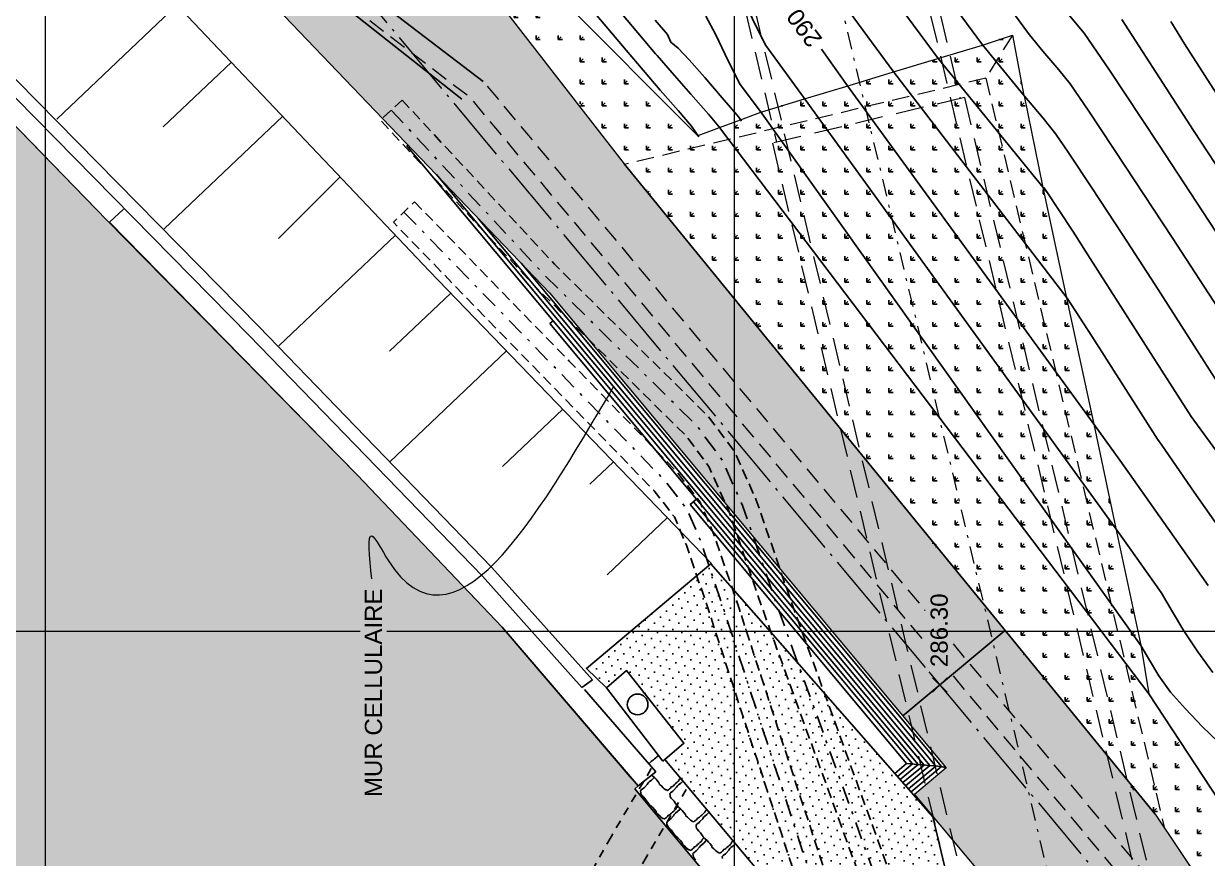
# Model space of a CAD drawing. Extents: x 62405 to 62842, y 108162 to 109685.
# Drawn here: x 62449.22 to 62492.18, y 109541.76 to 109572.04 of the extents above; entities that cross this region are included whole.
import ezdxf
from ezdxf.enums import TextEntityAlignment as Align

# ---------------------------------------------------------------- set-up
doc = ezdxf.new("R2010")
doc.units = 0
doc.header["$LTSCALE"] = 0.999976
doc.header["$MEASUREMENT"] = 0
for name, pattern in [('ACAD_ISO04W100', [30, 24, -3, 0, -3]), ('DOT', [0.55, 0.3, -0.25]), ('NASCOSTA', [9.525, 6.35, -3.175]), ('TRATTEGGIATA', [19.05, 12.7, -6.35]), ('TRATTEGGIATA2', [9.525, 6.35, -3.175]), ('TRATTOPUNTO2', [12.7, 6.35, -3.175, 0, -3.175])]:
    doc.linetypes.add(name, pattern=pattern)
for name, color, linetype in [('Bâti', 7, 'Continuous'), ('colore lago', 131, 'Continuous'), ('Conduite 1000', 170, 'Continuous'), ('coordinate', 2, 'Continuous'), ('curve livello 1 m', 2, 'Continuous'), ('curve livello 5 m', 7, 'Continuous'), ('DIME', 6, 'Continuous'), ('Limite fiume', 6, 'Continuous'), ('LIN010CO', 2, 'Continuous'), ('LIN010TR', 2, 'NASCOSTA'), ('LIN018CO', 6, 'Continuous'), ('LIN018TR', 6, 'NASCOSTA'), ('LIN025CO', 7, 'Continuous'), ('LIN035CO', 1, 'Continuous'), ('pendenze', 2, 'Continuous'), ('scavo 1', 254, 'Continuous'), ('TalusHautBas', 7, 'Continuous'), ('TEXT035', 1, 'Continuous')]:
    doc.layers.add(name, color=color, linetype=linetype)
doc.layers.add('Colori bordi', color=5, linetype='Continuous', plot=False)
doc.styles.add('ARIAL', font='arial.ttf')
pattern_1 = [(45.00005, (61944.618, 109724.25573), (-7.6e-07, 0.8), [0.15, -0.9813709]), (5e-05, (61944.618, 109724.2557), (-8e-07, 0.8), [0.15, -0.65]), (90.00005, (61944.618, 109724.2557), (-0.8, -8e-07), [0.15, -0.65])]

# ---------------------------------------------------------------- blocks, each defined once
blk = doc.blocks.new('CIRCLE')
at = {"color": 0}
blk.add_circle((0, 0), 0.375, dxfattribs=at)
at = {"flags": 1}
for tag, p in [('POINTNUMBER', (0, 0)), ('COMMENT', (0, -1.25))]:
    blk.add_attdef(tag, p, '', height=1, dxfattribs=at)
blk = doc.blocks.new('quote')
at = {"layer": 'LIN018CO'}
for p, q in [((0.001, 0.001), (-0.001, -0.001)), ((0.001, -0.001), (-0.001, 0.001))]:
    blk.add_line(p, q, dxfattribs=at)
at = {"layer": 'LIN035CO'}
for p, q in [((-0.013, 0.013), (-0.106, 0.106)), ((0.106, 0.106), (0.013, 0.013)), ((-0.013, -0.013), (-0.106, -0.106)), ((0.106, -0.106), (0.013, -0.013))]:
    blk.add_line(p, q, dxfattribs=at)
at = {"layer": 'TEXT035', "style": 'ARIAL'}
blk.add_attdef('VALORE', text='', height=0.25, dxfattribs=at).set_placement((0, 0.33), align=Align.CENTER)

msp = doc.modelspace()

# ---------------------------------------------------------------- hatches: boundary and pattern name
at = {"layer": 'colore lago', "ltscale": 2.5}
msp.add_hatch(color=256, dxfattribs=at).paths.add_polyline_path([(62418.386, 109536.339), (62418.985, 109535.375), (62423.804, 109527.74), (62427.401, 109522.066), (62428.917, 109522.33), (62431.999, 109520.483), (62435.209, 109517.103), (62435.248, 109508.375), (62442.532, 109497.745), (62448.327, 109490.271), (62450.507, 109487.501), (62519.333, 109487.501), (62517.305, 109489.509), (62515.162, 109489.283), (62513.59, 109490.987), (62513.852, 109495.246), (62504.852, 109507.641), (62496.282, 109519.444), (62493.401, 109518.757), (62485.503, 109525.16), (62484.758, 109528.288), (62471.397, 109544.28), (62471.521, 109544.381), (62471.307, 109544.63), (62466.582, 109550.14), (62461.323, 109555.669), (62452.234, 109564.908), (62445.975, 109571.355), (62438.597, 109578.993), (62431.968, 109586.051), (62422.759, 109596.383), (62419.614, 109600.43), (62418.386, 109602.152)])
at = {"layer": 'DIME'}
h = msp.add_hatch(dxfattribs=at)
h.set_pattern_fill('GRASS', color=256, scale=0.8, angle=-44.9999, style=0)
h.set_pattern_definition(pattern_1)
h.paths.add_polyline_path([(62472.913, 109567.69), (62472.97, 109567.711), (62468.597, 109573.065), (62468.701, 109572.567, -0.559829), (62468.85, 109571.945, -0.014625), (62468.834, 109571.93), (62469.041, 109570.941), (62471.978, 109567.345), (62472.127, 109567.4)])
h.paths.add_polyline_path([(62468.594, 109573.078), (62468.597, 109573.065), (62472.97, 109567.711), (62473.684, 109567.975)])
h.paths.add_polyline_path([(62471.978, 109567.345), (62469.041, 109570.941), (62469.456, 109568.955), (62471.026, 109566.933), (62471.343, 109567.11)])
h.paths.add_polyline_path([(62468.701, 109572.567), (62468.597, 109573.065), (62468.549, 109573.124), (62460.113, 109581.582), (62459.826, 109581.359), (62467.945, 109570.902), (62468.621, 109571.455), (62469.041, 109570.941), (62468.834, 109571.93, -0.971171), (62468.32, 109572.475, -0.282192)])
h.paths.add_polyline_path([(62462.385, 109572.664), (62470.404, 109572.388), (62471.233, 109573.824), (62463.214, 109574.1)], flags=9)
h = msp.add_hatch(dxfattribs=at)
h.set_pattern_fill('GRASS', color=256, scale=0.8, angle=-44.9999, style=0)
h.set_pattern_definition(pattern_1)
h.paths.add_polyline_path([(62486.198, 109566.151), (62485.52, 109569.425), (62485.1, 109571.623), (62484.016, 109571.262), (62482.401, 109570.774), (62480.787, 109570.287), (62479.173, 109569.799), (62477.558, 109569.311), (62475.972, 109568.83), (62475.234, 109568.552), (62474.477, 109568.269), (62473.694, 109567.979), (62472.913, 109567.69), (62472.127, 109567.4), (62471.343, 109567.11), (62471.057, 109566.95), (62471.066, 109566.881), (62490.625, 109542.835), (62490.598, 109543.377), (62490.524, 109544.122), (62490.449, 109544.866), (62490.374, 109545.611), (62490.3, 109546.356), (62490.225, 109547.101), (62489.758, 109549.49), (62488.852, 109553.723), (62488.052, 109557.51), (62487.051, 109562.142)])
h = msp.add_hatch(dxfattribs=at)
h.set_pattern_fill('GRASS', color=256, scale=0.8, angle=-44.9999, style=0)
h.set_pattern_definition(pattern_1)
h.paths.add_polyline_path([(62492.313, 109543.599), (62493.508, 109541.961), (62493.87, 109541.407), (62494.088, 109541.074), (62494.373, 109541.142), (62493.957, 109541.768), (62490.126, 109547.608), (62490.225, 109547.101), (62490.3, 109546.356), (62490.374, 109545.611), (62490.449, 109544.866), (62490.464, 109544.718), (62491.091, 109543.95), (62493.171, 109540.856), (62494.045, 109541.064)])
h.paths.add_polyline_path([(62495.302, 109539.224), (62494.045, 109541.064), (62493.171, 109540.856), (62494.64, 109538.67)])
h.paths.add_polyline_path([(62495.684, 109538.689), (62495.465, 109538.975), (62495.302, 109539.224), (62494.64, 109538.67), (62495.842, 109536.881), (62496.571, 109537.4), (62496.449, 109537.586)])
h.paths.add_polyline_path([(62497.255, 109536.297), (62497.031, 109536.7), (62496.571, 109537.4), (62495.842, 109536.881), (62496.584, 109535.777), (62496.638, 109535.819)])
h.paths.add_polyline_path([(62496.584, 109535.777), (62494.64, 109538.67), (62493.868, 109538.026), (62496.302, 109534.794), (62496.741, 109534.332), (62496.75, 109534.324), (62496.24, 109534.947), (62496.024, 109535.342)])
h.paths.add_polyline_path([(62494.64, 109538.67), (62493.171, 109540.856), (62492.132, 109540.608), (62493.868, 109538.026)])
h.paths.add_polyline_path([(62491.091, 109543.95), (62491.065, 109543.982), (62490.577, 109543.589), (62490.598, 109543.377), (62490.624, 109542.852), (62492.132, 109540.608), (62493.171, 109540.856)])
h.paths.add_polyline_path([(62491.785, 109540.765), (62496.604, 109541.922), (62496.423, 109542.677), (62491.604, 109541.52)], flags=9)
at = {"layer": 'Limite fiume', "linetype": 'Continuous'}
h = msp.add_hatch(dxfattribs=at)
h.set_pattern_fill('DOTS', color=256, scale=5, angle=-44.9999, style=0)
h.set_pattern_definition([(225.00005426, (0.10277, 999.94085), (0.1104857485, -0.33145619904), [0, -0.3125])])
h.paths.add_polyline_path([(62481.776, 109535.366), (62481.261, 109534.878), (62472.483, 109545.338), (62473.178, 109545.93), (62471.102, 109548.566), (62470.366, 109547.939), (62469.644, 109548.644), (62474.162, 109552.434), (62480.831, 109544.839), (62482.217, 109543.261), (62485.026, 109531.477)])
at = {"layer": 'scavo 1'}
msp.add_hatch(color=256, dxfattribs=at).paths.add_polyline_path([(62471.01, 109566.95), (62490.287, 109543.354), (62493.868, 109538.026), (62496.302, 109534.794), (62498.473, 109532.507), (62499.4, 109531.059), (62500.442, 109530.191), (62502.093, 109528.83), (62504.467, 109527.208), (62507.064, 109524.292), (62507.501, 109523.45), (62508, 109522.241), (62508.782, 109521.102), (62509.886, 109519.928), (62512.198, 109517.473), (62513.479, 109516.121), (62514.44, 109514.804), (62516.041, 109512.919), (62517.447, 109510.814), (62518.571, 109509.21), (62519.852, 109507.691), (62521.103, 109506.321), (62522.265, 109504.564), (62522.384, 109503.79), (62523.04, 109502.181), (62523.963, 109501.139), (62525.363, 109499.62), (62526.882, 109498.16), (62527.663, 109497.205), (62524.715, 109494.745), (62493.673, 109531.901), (62492.516, 109530.934), (62481.544, 109544.066), (62482.701, 109545.034), (62468.3, 109562.272), (62452.365, 109578.929), (62458.034, 109583.666), (62469.779, 109568.539)])

# ---------------------------------------------------------------- linework, layer by layer
at = {"layer": 'Bâti', "linetype": 'Continuous'}
for p, q in [((62452.234, 109564.908), (62445.975, 109571.355)), ((62457.743, 109561.056), (62447.965, 109570.989)), ((62457.407, 109560.728), (62447.629, 109570.66)), ((62452.336, 109564.837), (62452.845, 109565.303)), ((62461.323, 109555.669), (62452.336, 109564.837)), ((62466.216, 109552.312), (62457.743, 109561.056)), ((62465.872, 109551.992), (62457.407, 109560.728)), ((62466.582, 109550.14), (62461.323, 109555.669)), ((62469.475, 109547.959), (62465.872, 109551.992)), ((62469.86, 109548.233), (62466.216, 109552.312)), ((62471.521, 109544.381), (62466.582, 109550.14)), ((62473.178, 109545.93), (62471.102, 109548.566)), ((62469.86, 109548.233), (62469.475, 109547.959)), ((62469.579, 109547.875), (62472.156, 109544.897)), ((62470.366, 109547.939), (62472.411, 109545.277)), ((62472.411, 109545.277), (62473.178, 109545.93)), ((62472.156, 109544.897), (62471.521, 109544.381))]:
    msp.add_line(p, q, dxfattribs=at)
at = {"layer": 'Bâti', "linetype": 'DOT'}
for p, q in [((62471.995, 109545.009), (62470.535, 109542.537)), ((62473.267, 109544.257), (62471.807, 109541.785)), ((62470.535, 109542.537), (62468.861, 109539.553)), ((62471.824, 109541.814), (62470.15, 109538.83))]:
    msp.add_line(p, q, dxfattribs=at)
at = {"layer": 'Colori bordi', "linetype": 'Continuous', "lineweight": 0, "flags": 128}
msp.add_lwpolyline([(62485.503, 109525.16), (62484.758, 109528.288), (62471.397, 109544.28), (62471.521, 109544.381), (62471.307, 109544.63), (62466.582, 109550.14), (62461.323, 109555.669), (62452.234, 109564.908), (62445.975, 109571.355), (62438.597, 109578.993), (62431.968, 109586.051), (62422.759, 109596.383), (62419.614, 109600.43), (62418.386, 109602.152), (62418.386, 109536.339), (62418.985, 109535.375), (62423.804, 109527.74), (62427.401, 109522.066)], dxfattribs=at)
at = {"layer": 'Conduite 1000', "linetype": 'TRATTEGGIATA2', "ltscale": 0.06, "flags": 128}
for points, elevation in [([(62462.951, 109569.266), (62468.482, 109563.313), (62474.066, 109557.787), (62475.014, 109556.513), (62475.806, 109554.754), (62477.042, 109551.158), (62484.673, 109530.139), (62485.796, 109527.96), (62486.539, 109527.03), (62496.147, 109515.461), (62498.015, 109513.188), (62499.314, 109511.67), (62499.508, 109511.447), (62501.86, 109508.75), (62502.044, 109508.532), (62503.096, 109507.296), (62503.169, 109507.21), (62506.669, 109502.962), (62510.917, 109497.796), (62515.172, 109492.623), (62520.198, 109486.553), (62525.225, 109480.482), (62530.361, 109474.313), (62535.499, 109468.144), (62540.212, 109462.497), (62544.926, 109456.851), (62565.713, 109432.084), (62567.128, 109430.36), (62568.411, 109428.898), (62569.163, 109427.961), (62570.114, 109426.834), (62570.457, 109426.45), (62575.082, 109420.662), (62582.399, 109411.97), (62582.754, 109410.872), (62581.736, 109410.542), (62581.445, 109411.441), (62574.254, 109419.984), (62569.64, 109425.759), (62569.306, 109426.133), (62568.337, 109427.281), (62567.592, 109428.209), (62566.312, 109429.667), (62564.89, 109431.401), (62544.106, 109456.164), (62539.391, 109461.812), (62534.677, 109467.459), (62529.539, 109473.629), (62524.402, 109479.799), (62519.374, 109485.87), (62514.347, 109491.942), (62510.09, 109497.117), (62505.844, 109502.281), (62502.347, 109506.525), (62502.28, 109506.604), (62501.229, 109507.839), (62501.048, 109508.052), (62498.701, 109510.744), (62498.504, 109510.971), (62497.195, 109512.501), (62495.322, 109514.78), (62485.71, 109526.354), (62484.894, 109527.375), (62483.691, 109529.709), (62476.034, 109550.802), (62474.81, 109554.36), (62474.086, 109555.967), (62473.256, 109557.084), (62467.714, 109562.568), (62462.167, 109568.537)], 279.04), ([(62463.405, 109565.574), (62465.133, 109563.791), (62469.02, 109559.793), (62472.915, 109555.789), (62473.768, 109554.683), (62474.27, 109553.501), (62475.053, 109551.212), (62475.959, 109548.424), (62476.864, 109545.64), (62482.403, 109528.776), (62483.598, 109526.257), (62484.158, 109525.609), (62494.437, 109513.44), (62495.976, 109511.575), (62496.99, 109510.456), (62498.469, 109508.942), (62499.969, 109507.403), (62500.142, 109507.214), (62501.341, 109505.952), (62503.051, 109503.871), (62504.767, 109501.782), (62509.889, 109495.622), (62515.014, 109489.461), (62518.195, 109485.622), (62525.264, 109477.098), (62530.391, 109470.978), (62534.032, 109466.633), (62535.529, 109464.845), (62535.642, 109464.708), (62536.737, 109463.404), (62545.242, 109453.253), (62545.418, 109453.044), (62561.204, 109434.247), (62563.166, 109431.887), (62565.561, 109428.98), (62566.396, 109428.011), (62567.418, 109426.731), (62568.805, 109425.067), (62572.623, 109420.422), (62576.608, 109415.646), (62580.658, 109410.792), (62581.152, 109409.337), (62580.139, 109408.993), (62579.709, 109410.26), (62575.787, 109414.96), (62571.799, 109419.739), (62567.981, 109424.384), (62566.589, 109426.054), (62565.572, 109427.328), (62564.743, 109428.291), (62562.342, 109431.205), (62560.383, 109433.561), (62544.599, 109452.356), (62544.422, 109452.566), (62535.917, 109462.716), (62534.82, 109464.023), (62534.706, 109464.161), (62533.211, 109465.946), (62529.571, 109470.291), (62524.442, 109476.413), (62517.372, 109484.939), (62514.19, 109488.777), (62509.066, 109494.938), (62503.943, 109501.1), (62502.224, 109503.191), (62500.538, 109505.243), (62499.359, 109506.485), (62499.192, 109506.668), (62497.703, 109508.194), (62496.211, 109509.723), (62495.167, 109510.875), (62493.616, 109512.754), (62483.344, 109524.914), (62482.694, 109525.668), (62481.407, 109528.378), (62475.846, 109545.308), (62474.941, 109548.093), (62474.037, 109550.874), (62473.27, 109553.119), (62472.836, 109554.139), (62472.105, 109555.087), (62468.252, 109559.048), (62464.365, 109563.045), (62462.637, 109564.829)], 277.833)]:
    msp.add_lwpolyline(points, close=True, dxfattribs=dict(at, elevation=elevation))
at = {"layer": 'Conduite 1000', "linetype": 'TRATTOPUNTO2', "ltscale": 0.1, "flags": 128}
for points, elevation in [([(62462.559, 109568.901), (62468.098, 109562.94), (62473.661, 109557.435), (62474.55, 109556.24), (62475.308, 109554.557), (62476.538, 109550.98), (62484.182, 109529.924), (62485.345, 109527.667), (62486.124, 109526.692), (62495.734, 109515.121), (62497.605, 109512.844), (62498.909, 109511.32), (62499.105, 109511.096), (62501.454, 109508.401), (62501.636, 109508.186), (62502.688, 109506.95), (62502.758, 109506.868), (62506.256, 109502.622), (62510.504, 109497.456), (62514.759, 109492.282), (62519.786, 109486.211), (62524.813, 109480.14), (62529.95, 109473.971), (62535.088, 109467.802), (62539.801, 109462.154), (62544.516, 109456.507), (62565.301, 109431.742), (62566.72, 109430.013), (62568.001, 109428.553), (62568.75, 109427.621), (62569.71, 109426.484), (62570.049, 109426.105), (62574.668, 109420.323), (62581.922, 109411.705), (62582.245, 109410.707)], 279.04), ([(62463.021, 109565.201), (62464.749, 109563.418), (62468.636, 109559.42), (62472.51, 109555.438), (62473.302, 109554.411), (62473.77, 109553.31), (62474.545, 109551.043), (62475.45, 109548.258), (62476.355, 109545.474), (62481.905, 109528.577), (62483.146, 109525.962), (62483.751, 109525.261), (62494.026, 109513.097), (62495.571, 109511.225), (62496.601, 109510.09), (62498.086, 109508.568), (62499.58, 109507.036), (62499.751, 109506.85), (62500.939, 109505.597), (62502.637, 109503.531), (62504.355, 109501.441), (62509.478, 109495.28), (62514.602, 109489.119), (62517.784, 109485.281), (62524.853, 109476.755), (62529.981, 109470.634), (62533.622, 109466.289), (62535.117, 109464.503), (62535.231, 109464.366), (62536.327, 109463.06), (62544.832, 109452.909), (62545.008, 109452.7), (62560.794, 109433.904), (62562.754, 109431.546), (62565.152, 109428.636), (62565.984, 109427.67), (62567.003, 109426.392), (62568.393, 109424.725), (62572.211, 109420.08), (62576.198, 109415.303), (62580.184, 109410.526), (62580.646, 109409.165)], 277.833)]:
    msp.add_lwpolyline(points, dxfattribs=dict(at, elevation=elevation))
at = {"layer": 'coordinate', "linetype": 'Continuous', "lineweight": 0}
for p, q in [((62450, 109685.001), (62450, 109487.501)), ((62475, 109685.001), (62475, 109487.501)), ((62418.386, 109550), (62461.427, 109550)), ((62462.397, 109550), (62561.886, 109550))]:
    msp.add_line(p, q, dxfattribs=at)
at = {"layer": 'curve livello 1 m'}
for p, q in [((62484.012, 109571.267), (62485.538, 109569.405)), ((62482.404, 109570.771), (62486.372, 109565.896)), ((62480.795, 109570.276), (62487.091, 109562.079)), ((62477.578, 109569.285), (62488.868, 109553.7)), ((62476.016, 109568.771), (62489.763, 109549.483)), ((62474.513, 109568.221), (62490.054, 109547.718))]:
    msp.add_line(p, q, dxfattribs=at)
at = {"layer": 'curve livello 1 m', "flags": 128}
for points in [[(62480.903, 109578.161), (62485.721, 109571.626), (62486.208, 109571.038), (62486.785, 109570.358), (62487.193, 109569.858), (62487.873, 109568.862), (62489.193, 109566.87), (62490.895, 109564.275), (62492.721, 109561.472)], [(62480.226, 109576.402), (62484.012, 109571.267)], [(62479.549, 109574.643), (62482.404, 109570.771)], [(62469.823, 109573.712), (62471.314, 109571.937), (62472.154, 109570.944), (62472.206, 109570.878), (62472.749, 109570.247), (62473.428, 109569.479), (62474.068, 109568.754), (62474.492, 109568.251), (62474.513, 109568.221)], [(62475.39, 109572.79), (62475.786, 109571.952), (62476.151, 109571.245), (62477.518, 109569.366), (62477.578, 109569.285)], [(62478.872, 109572.884), (62480.795, 109570.276)], [(62473.971, 109572.305), (62474.326, 109571.654), (62474.794, 109570.663), (62475.225, 109569.827), (62475.448, 109569.521), (62476.016, 109568.771)], [(62494.311, 109564.149), (62491.669, 109568.164), (62489.076, 109572.193)], [(62472.136, 109572.165), (62472.579, 109571.641), (62472.707, 109571.361), (62472.968, 109571.143), (62473.371, 109570.719), (62473.94, 109570.083), (62474.574, 109569.35), (62475.168, 109568.639), (62475.274, 109568.5)], [(62493.455, 109568.028), (62491.343, 109571.31), (62491.343, 109571.31), (62490.847, 109572.118)], [(62485.538, 109569.405), (62486.214, 109568.606), (62486.68, 109568.028), (62487.122, 109567.379), (62487.983, 109566.081), (62489.093, 109564.39), (62490.282, 109562.562), (62491.692, 109560.346), (62492.806, 109558.603)], [(62486.241, 109566.088), (62486.372, 109565.896), (62486.773, 109565.291), (62487.29, 109564.504), (62487.844, 109563.652), (62489.934, 109560.367), (62491.586, 109557.781), (62492.838, 109556.084)], [(62487.091, 109562.079), (62487.982, 109560.699), (62490.366, 109556.96), (62490.521, 109556.75), (62491.696, 109555.044), (62492.5, 109553.907)], [(62488.868, 109553.7), (62489.353, 109553.023), (62490.5, 109551.401), (62490.914, 109550.7), (62491.323, 109550.006), (62491.835, 109549.248), (62492.373, 109548.493)], [(62489.763, 109549.483), (62490.035, 109549.01), (62490.42, 109548.377), (62490.839, 109547.79), (62491.382, 109547.178), (62491.993, 109546.54), (62492.569, 109545.979)]]:
    msp.add_lwpolyline(points, dxfattribs=at)
at = {"layer": 'curve livello 5 m'}
for p, q in [((62472.322, 109569.622), (62471.091, 109571.069)), ((62478.178, 109571.11), (62479.12, 109569.786)), ((62489.647, 109555.294), (62490.737, 109553.734))]:
    msp.add_line(p, q, dxfattribs=at)
at = {"layer": 'curve livello 5 m', "flags": 128}
for points in [[(62492.698, 109564.161), (62490.403, 109567.659), (62488.623, 109570.344), (62487.707, 109571.687), (62487.208, 109572.286), (62486.646, 109573.049)], [(62469.754, 109572.648), (62471.091, 109571.069)], [(62472.322, 109569.622), (62472.976, 109568.884), (62473.462, 109568.314), (62473.462, 109568.314), (62473.726, 109567.933)], [(62487.931, 109557.676), (62487.931, 109557.676), (62489.005, 109556.202), (62489.647, 109555.294)], [(62490.737, 109553.734), (62492.204, 109551.659)]]:
    msp.add_lwpolyline(points, dxfattribs=at)
at = {"layer": 'DIME'}
for p, q in [((62479.12, 109569.786), (62487.931, 109557.676)), ((62471.01, 109566.95), (62490.287, 109543.354))]:
    msp.add_line(p, q, dxfattribs=at)
at = {"layer": 'Limite fiume', "linetype": 'Continuous'}
for p, q in [((62471.521, 109544.381), (62471.397, 109544.28)), ((62471.397, 109544.28), (62484.758, 109528.288))]:
    msp.add_line(p, q, dxfattribs=at)
at = {"layer": 'Limite fiume', "linetype": 'Continuous', "flags": 128}
msp.add_lwpolyline([(62481.776, 109535.366), (62481.261, 109534.878), (62472.483, 109545.338), (62473.178, 109545.93), (62471.102, 109548.566), (62470.366, 109547.939), (62469.644, 109548.644), (62474.162, 109552.434), (62480.831, 109544.839), (62482.217, 109543.261), (62485.026, 109531.477)], close=True, dxfattribs=at)
at = {"layer": 'LIN010CO', "ltscale": 0.1}
msp.add_line((62484.805, 109550), (62481.123, 109546.923), dxfattribs=at)
at = {"layer": 'LIN010CO', "linetype": 'TRATTOPUNTO2', "lineweight": 0, "ltscale": 0.1, "flags": 128}
msp.add_lwpolyline([(62452.113, 109685.001), (62492.147, 109517.041)], dxfattribs=at)
at = {"layer": 'LIN010TR', "lineweight": 0, "ltscale": 0.1}
for p, q in [((62485.1, 109571.623), (62484.136, 109570.057)), ((62485.1, 109571.623), (62484.136, 109570.057)), ((62484.136, 109570.057), (62471.024, 109566.931)), ((62484.136, 109570.057), (62471.024, 109566.931)), ((62484.136, 109570.057), (62490.625, 109542.835)), ((62484.136, 109570.057), (62490.625, 109542.835)), ((62482.946, 109549.535), (62491.63, 109539.141)), ((62482.946, 109548.372), (62491.63, 109537.978))]:
    msp.add_line(p, q, dxfattribs=at)
at = {"layer": 'LIN010TR', "lineweight": 0, "ltscale": 0.1, "flags": 128}
for points in [[(62453.2, 109579.627), (62465.895, 109569.944), (62481.938, 109550.741)], [(62452.691, 109579.077), (62465.376, 109569.402), (62481.938, 109549.578)]]:
    msp.add_lwpolyline(points, dxfattribs=at)
at = {"layer": 'LIN018CO', "lineweight": 0}
msp.add_spline([(62461.855, 109551.894), (62461.855, 109553.453), (62462.455, 109552.553), (62470.642, 109558.886)], degree=3, dxfattribs=at)
at = {"layer": 'LIN018TR', "linetype": 'ACAD_ISO04W100', "lineweight": 0, "ltscale": 0.1}
for p, q in [((62454.896, 109581.044), (62481.938, 109548.677)), ((62482.068, 109548.521), (62491.63, 109537.077))]:
    msp.add_line(p, q, dxfattribs=at)
at = {"layer": 'LIN025CO', "linetype": 'TRATTEGGIATA', "lineweight": 0, "ltscale": 0.08}
for p, q in [((62455.279, 109685.001), (62491.953, 109531.14)), ((62455.634, 109685.001), (62483.207, 109569.321)), ((62449.262, 109682.188), (62476.543, 109567.733)), ((62449.617, 109682.188), (62483.092, 109541.745)), ((62483.357, 109569.357), (62476.392, 109567.697)), ((62483.357, 109569.357), (62492.516, 109530.934)), ((62476.392, 109567.697), (62482.45, 109542.284))]:
    msp.add_line(p, q, dxfattribs=at)
at = {"layer": 'LIN025CO'}
for p, q in [((62458.034, 109583.666), (62473.726, 109567.933)), ((62482.217, 109543.261), (62474.162, 109552.434))]:
    msp.add_line(p, q, dxfattribs=at)
at = {"layer": 'LIN025CO', "lineweight": 0, "ltscale": 0.1, "flags": 128}
for points in [[(62484.016, 109571.262), (62485.1, 109571.623), (62485.52, 109569.425)], [(62484.016, 109571.262), (62485.1, 109571.623), (62485.52, 109569.425)], [(62479.173, 109569.799), (62480.787, 109570.287), (62482.401, 109570.774), (62484.016, 109571.262)], [(62479.173, 109569.799), (62480.787, 109570.287), (62482.401, 109570.774), (62484.016, 109571.262)], [(62473.684, 109567.975), (62473.694, 109567.979), (62474.477, 109568.269), (62475.234, 109568.552), (62475.972, 109568.83), (62477.558, 109569.311), (62479.173, 109569.799)], [(62473.684, 109567.975), (62473.694, 109567.979), (62474.477, 109568.269), (62475.234, 109568.552), (62475.972, 109568.83), (62477.558, 109569.311), (62479.173, 109569.799)], [(62485.53, 109569.414), (62486.198, 109566.151), (62487.051, 109562.142), (62488.052, 109557.51), (62488.852, 109553.723), (62489.758, 109549.49), (62490.054, 109547.718)], [(62473.694, 109567.979), (62473.684, 109567.975)]]:
    msp.add_lwpolyline(points, dxfattribs=at)
at = {"layer": 'LIN035CO', "linetype": 'Continuous', "lineweight": 0}
for p, q in [((62469.779, 109568.539), (62471.01, 109566.95)), ((62471.01, 109566.95), (62490.287, 109543.354)), ((62486.548, 109525.091), (62482.217, 109543.261)), ((62490.287, 109543.354), (62493.868, 109538.026))]:
    msp.add_line(p, q, dxfattribs=at)
at = {"layer": 'LIN035CO', "linetype": 'Continuous', "lineweight": 0, "flags": 128}
for points in [[(62468.3, 109562.272), (62452.365, 109578.929), (62458.034, 109583.666), (62469.779, 109568.539), (62471.01, 109566.95)], [(62468.3, 109562.272), (62482.701, 109545.034), (62481.544, 109544.066), (62492.516, 109530.934), (62493.673, 109531.901), (62524.715, 109494.745)]]:
    msp.add_lwpolyline(points, dxfattribs=at)
at = {"layer": 'pendenze', "linetype": 'Continuous'}
for p, q in [((62454.789, 109572.716), (62450.425, 109568.575)), ((62454.789, 109572.716), (62450.425, 109568.575)), ((62456.76, 109570.638), (62454.284, 109568.288)), ((62458.621, 109568.677), (62454.319, 109564.596)), ((62463.114, 109567.621), (62468.435, 109561.252)), ((62460.706, 109566.479), (62458.465, 109564.239)), ((62464.185, 109566.573), (62482.106, 109545.123)), ((62465.728, 109564.96), (62482.317, 109545.104)), ((62462.711, 109564.366), (62458.477, 109560.348)), ((62467.271, 109563.347), (62482.529, 109545.085)), ((62464.718, 109562.264), (62462.501, 109560.161)), ((62468.435, 109561.252), (62468.32, 109561.155)), ((62468.32, 109561.155), (62473.642, 109554.786)), ((62468.435, 109561.252), (62481.895, 109545.141)), ((62466.744, 109560.162), (62462.506, 109556.141)), ((62468.784, 109558.047), (62466.598, 109555.974)), ((62470.62, 109556.142), (62469.768, 109555.333)), ((62473.642, 109554.786), (62473.412, 109554.593)), ((62473.412, 109554.593), (62481.261, 109545.198)), ((62473.527, 109554.69), (62481.472, 109545.179)), ((62473.642, 109554.786), (62481.683, 109545.16)), ((62472.578, 109554.112), (62470.392, 109552.039)), ((62480.831, 109544.839), (62481.261, 109545.198)), ((62480.93, 109544.726), (62481.472, 109545.179)), ((62481.029, 109544.614), (62481.683, 109545.16)), ((62481.128, 109544.501), (62481.895, 109545.141)), ((62481.227, 109544.388), (62482.106, 109545.123)), ((62482.529, 109545.085), (62481.261, 109545.198)), ((62481.326, 109544.275), (62482.317, 109545.104)), ((62481.425, 109544.163), (62482.529, 109545.085)), ((62482.529, 109545.085), (62482.701, 109545.034))]:
    msp.add_line(p, q, dxfattribs=at)
at = {"layer": 'pendenze', "linetype": 'Continuous', "flags": 128}
for points in [[(62471.908, 109545.184), (62471.918, 109545.193), (62471.937, 109545.21), (62471.973, 109545.24), (62472.002, 109545.286), (62472.044, 109545.302), (62472.079, 109545.325), (62472.118, 109545.367), (62472.158, 109545.401), (62472.201, 109545.439), (62472.244, 109545.477), (62472.252, 109545.483)], [(62472.104, 109544.691), (62472.088, 109544.679), (62472, 109544.589), (62471.922, 109544.528), (62471.878, 109544.49), (62471.849, 109544.437), (62471.749, 109544.329), (62471.717, 109544.302), (62471.635, 109544.237), (62471.607, 109544.206), (62471.613, 109544.135), (62471.622, 109544.094), (62471.655, 109544.04), (62471.71, 109543.984), (62471.765, 109543.928), (62471.812, 109543.851), (62471.866, 109543.781), (62471.924, 109543.714), (62472.008, 109543.642), (62472.06, 109543.59), (62472.104, 109543.539), (62472.176, 109543.449), (62472.183, 109543.4), (62472.25, 109543.347), (62472.315, 109543.28), (62472.357, 109543.24), (62472.414, 109543.206), (62472.414, 109543.206), (62472.432, 109543.201), (62472.475, 109543.184), (62472.506, 109543.204), (62472.526, 109543.221), (62472.545, 109543.238), (62472.581, 109543.269), (62472.61, 109543.315), (62472.652, 109543.33), (62472.687, 109543.354), (62472.727, 109543.395), (62472.766, 109543.43), (62472.809, 109543.467), (62472.852, 109543.505), (62472.88, 109543.529), (62472.895, 109543.583), (62472.934, 109543.61), (62472.965, 109543.637)], [(62472.011, 109544.779), (62472.036, 109544.75), (62472.12, 109544.677), (62472.172, 109544.626), (62472.216, 109544.575), (62472.288, 109544.485), (62472.295, 109544.436), (62472.362, 109544.383), (62472.427, 109544.316), (62472.469, 109544.276), (62472.526, 109544.242), (62472.526, 109544.242), (62472.544, 109544.237), (62472.587, 109544.22), (62472.618, 109544.24), (62472.638, 109544.257), (62472.657, 109544.274), (62472.693, 109544.305), (62472.722, 109544.351), (62472.764, 109544.366), (62472.799, 109544.39), (62472.838, 109544.431), (62472.878, 109544.465), (62472.921, 109544.503), (62472.964, 109544.541), (62472.992, 109544.565), (62473.007, 109544.619), (62473.046, 109544.646), (62473.056, 109544.655)], [(62473.136, 109544.56), (62473.063, 109544.486), (62472.985, 109544.424), (62472.942, 109544.387), (62472.912, 109544.333), (62472.812, 109544.226), (62472.781, 109544.198), (62472.699, 109544.134), (62472.671, 109544.103), (62472.677, 109544.032), (62472.685, 109543.991), (62472.718, 109543.937), (62472.774, 109543.881), (62472.829, 109543.825), (62472.875, 109543.748), (62472.93, 109543.678), (62472.988, 109543.611), (62473.071, 109543.538), (62473.123, 109543.487), (62473.168, 109543.436), (62473.239, 109543.346), (62473.247, 109543.297), (62473.313, 109543.244), (62473.379, 109543.177), (62473.421, 109543.137), (62473.477, 109543.103), (62473.477, 109543.103), (62473.496, 109543.098), (62473.539, 109543.081), (62473.57, 109543.101), (62473.589, 109543.118), (62473.609, 109543.135), (62473.644, 109543.166), (62473.674, 109543.212), (62473.715, 109543.227), (62473.75, 109543.251), (62473.79, 109543.292), (62473.829, 109543.326), (62473.873, 109543.364), (62473.916, 109543.402), (62473.944, 109543.426), (62473.958, 109543.48), (62473.997, 109543.507), (62474.01, 109543.518)], [(62473.056, 109543.552), (62473.039, 109543.54), (62472.952, 109543.45), (62472.873, 109543.389), (62472.83, 109543.351), (62472.8, 109543.298), (62472.701, 109543.19), (62472.669, 109543.163), (62472.587, 109543.098), (62472.559, 109543.067), (62472.565, 109542.996), (62472.573, 109542.955), (62472.606, 109542.901), (62472.662, 109542.845), (62472.717, 109542.789), (62472.763, 109542.712), (62472.818, 109542.642), (62472.876, 109542.575), (62472.959, 109542.503), (62473.011, 109542.451), (62473.056, 109542.4), (62473.127, 109542.31), (62473.135, 109542.261), (62473.202, 109542.208), (62473.267, 109542.141), (62473.309, 109542.101), (62473.365, 109542.067), (62473.365, 109542.067), (62473.384, 109542.062), (62473.427, 109542.045), (62473.458, 109542.065), (62473.477, 109542.082), (62473.497, 109542.099), (62473.533, 109542.13), (62473.562, 109542.176), (62473.603, 109542.191), (62473.638, 109542.215), (62473.678, 109542.256), (62473.717, 109542.291), (62473.761, 109542.328), (62473.804, 109542.366), (62473.832, 109542.39), (62473.847, 109542.444), (62473.885, 109542.471), (62473.916, 109542.498)], [(62474.09, 109543.423), (62474.015, 109543.347), (62473.937, 109543.285), (62473.894, 109543.248), (62473.864, 109543.194), (62473.764, 109543.087), (62473.733, 109543.059), (62473.65, 109542.995), (62473.622, 109542.964), (62473.629, 109542.893), (62473.637, 109542.852), (62473.67, 109542.798), (62473.725, 109542.742), (62473.781, 109542.686), (62473.827, 109542.609), (62473.881, 109542.539), (62473.939, 109542.472), (62474.023, 109542.399), (62474.075, 109542.348), (62474.119, 109542.297), (62474.191, 109542.207), (62474.198, 109542.158), (62474.265, 109542.105), (62474.331, 109542.038), (62474.372, 109541.998), (62474.429, 109541.964), (62474.429, 109541.964), (62474.447, 109541.959), (62474.49, 109541.942), (62474.521, 109541.962), (62474.541, 109541.979), (62474.561, 109541.996), (62474.596, 109542.027), (62474.625, 109542.073), (62474.667, 109542.088), (62474.702, 109542.112), (62474.742, 109542.153), (62474.781, 109542.187), (62474.824, 109542.225), (62474.868, 109542.263), (62474.895, 109542.287), (62474.91, 109542.341), (62474.949, 109542.368), (62474.964, 109542.381)], [(62474.008, 109542.413), (62473.991, 109542.401), (62473.903, 109542.311), (62473.825, 109542.25), (62473.782, 109542.212), (62473.752, 109542.159), (62473.652, 109542.051), (62473.621, 109542.024), (62473.538, 109541.959), (62473.51, 109541.928), (62473.517, 109541.857), (62473.525, 109541.816), (62473.558, 109541.762), (62473.613, 109541.706)], [(62475.044, 109542.286), (62474.967, 109542.208), (62474.888, 109542.146), (62474.845, 109542.109), (62474.816, 109542.055), (62474.716, 109541.948), (62474.684, 109541.92), (62474.602, 109541.856), (62474.574, 109541.825), (62474.58, 109541.754)]]:
    msp.add_lwpolyline(points, dxfattribs=at)
at = {"layer": 'scavo 1'}
for p, q in [((62453.2, 109579.627), (62465.895, 109569.944)), ((62452.627, 109579.149), (62465.127, 109569.303))]:
    msp.add_line(p, q, dxfattribs=at)
at = {"layer": 'TalusHautBas', "linetype": 'Continuous'}
for p, q in [((62453.569, 109574.001), (62463.936, 109563.075)), ((62474.181, 109552.449), (62463.936, 109563.075)), ((62490.054, 109547.718), (62493.957, 109541.768))]:
    msp.add_line(p, q, dxfattribs=at)

# ---------------------------------------------------------------- block references
ref = msp.add_blockref('quote', (62482.466, 109548.045), dxfattribs=dict(xscale=2.5, yscale=2.5, zscale=2.5, rotation=90.00005426352453))
ref.add_attrib('VALORE', '286.30', dxfattribs={"layer": 'TEXT035', "height": 0.625, "rotation": 90.0001, "style": 'ARIAL'}).set_placement((62482.755, 109550.03), align=Align.CENTER)
at = {"layer": 'Bâti', "linetype": 'Continuous', "rotation": 5.426352262767167e-05}
msp.add_blockref('CIRCLE', (62471.5, 109547.339), dxfattribs=at)

# ---------------------------------------------------------------- texts
at = {"layer": 'coordinate', "color": 1, "style": 'ARIAL'}
for s, rotation, p in [('290', 126.8254, (62477.359, 109572.647)), ('MUR CELLULAIRE', 90.0001, (62462.224, 109551.546))]:
    msp.add_text(s, height=0.625, rotation=rotation, dxfattribs=at).set_placement(p, align=Align.RIGHT)

doc.saveas('drawing.dxf')
